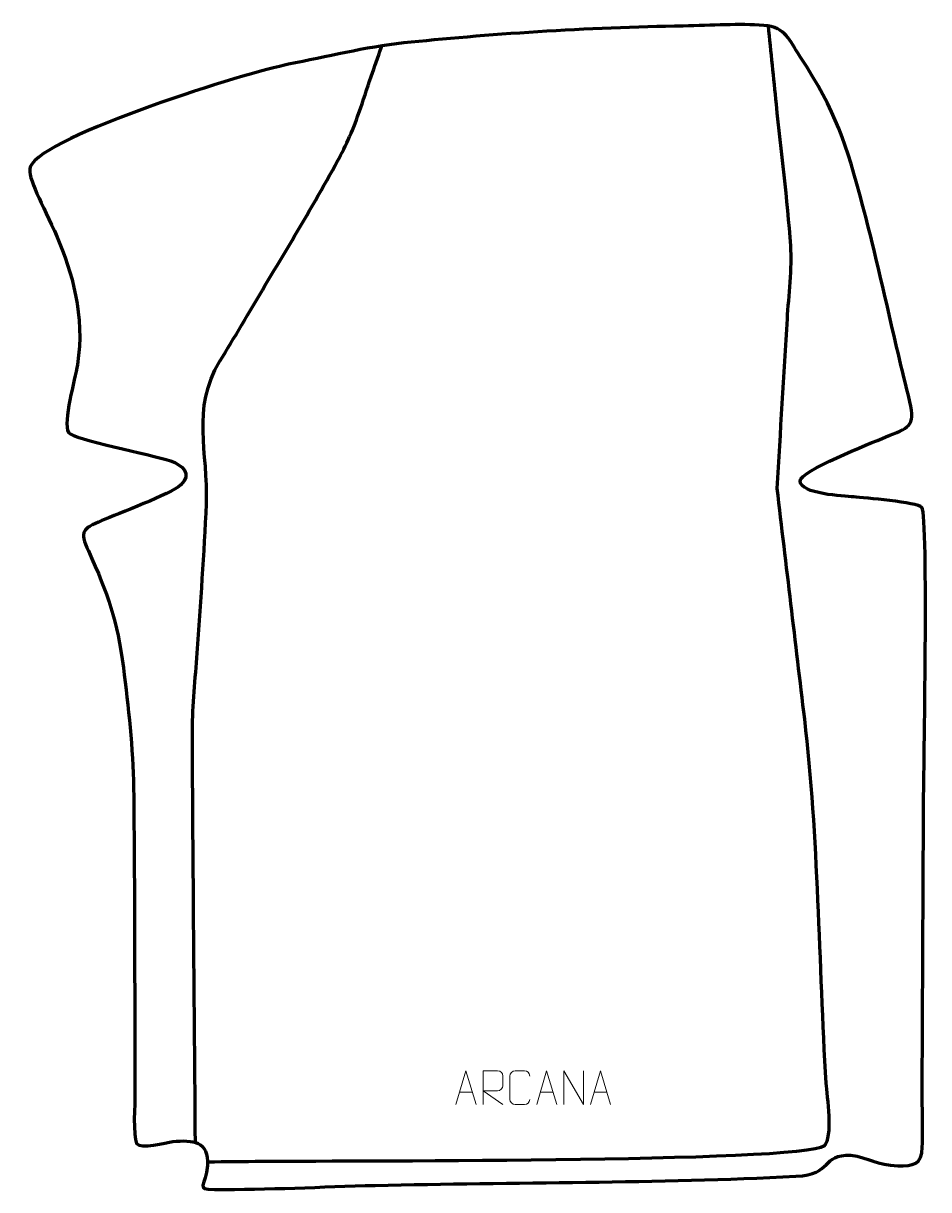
# Model space of a CAD drawing. Header units: millimetres. Extents: x -590 to 83, y -35 to 832.
import ezdxf

# ---------------------------------------------------------------- set-up
doc = ezdxf.new("R2010")
doc.units = ezdxf.units.MM
doc.header["$MEASUREMENT"] = 0
doc.layers.add('layer 2', color=7, linetype='Continuous')
doc.layers.add('layer 3', color=7, linetype='Continuous')

msp = doc.modelspace()

# ---------------------------------------------------------------- linework, layer by layer
at = {"layer": 'layer 2', "color": 142, "lineweight": 158}
for points, knots in [([(-36.551, 830.0263), (-34.5885, 810.685), (-32.6261, 791.3436), (-30.6636, 772.0023), (-30.6636, 772.0023), (-27.1108, 736.9854), (-22.3646, 701.5244), (-19.972, 666.5366), (-19.972, 666.5366), (-18.86, 650.2743), (-21.4694, 629.1379), (-22.4779, 612.3553), (-22.4779, 612.3553), (-25.0044, 570.3105), (-27.5435, 528.2664), (-30.0761, 486.222), (-30.0761, 486.222), (-23.2562, 429.04), (-16.4349, 371.8582), (-9.6165, 314.6761), (-9.6165, 314.6761), (0.7019, 228.1406), (1.1183, 132.4049), (6.2824, 43.9745), (6.2824, 43.9745), (7.0846, 34.5889), (11.882, 3.4685), (4.9053, -2.7109), (4.9053, -2.7109), (-9.3669, -15.352), (-372.737, -13.7841), (-412.6677, -14.2462), (-412.6677, -14.2462), (-426.1769, -14.4026), (-439.686, -14.559), (-453.1952, -14.7154)], [0, 0, 0, 0, 0.1, 0.1, 0.1, 0.1, 0.2, 0.2, 0.2, 0.2, 0.3, 0.3, 0.3, 0.3, 0.4, 0.4, 0.4, 0.4, 0.5, 0.5, 0.5, 0.5, 0.6, 0.6, 0.6, 0.6, 0.7, 0.7, 0.7, 0.7, 0.8, 0.8, 0.8, 0.8, 1, 1, 1, 1]), ([(-462.234, -0.1035), (-462.9887, 102.1172), (-464.0722, 204.3351), (-464.4896, 306.5581), (-464.4896, 306.5581), (-464.4665, 324.7631), (-462.2361, 345.2201), (-460.9389, 363.6165), (-460.9389, 363.6165), (-458.3257, 400.6764), (-455.7046, 437.7034), (-454.0107, 474.8209), (-454.0107, 474.8209), (-452.5434, 513.156), (-465.6456, 545.1998), (-444.0313, 580.8516), (-444.0313, 580.8516), (-438.5356, 589.9166), (-433.1338, 598.5839), (-427.7493, 607.7775), (-427.7493, 607.7775), (-404.7404, 647.0447), (-380.2579, 686.599), (-358.3478, 726.3606), (-358.3478, 726.3606), (-351.0628, 739.5812), (-345.745, 751.1356), (-340.6993, 765.3968), (-340.6993, 765.3968), (-337.5511, 774.3913), (-334.6802, 783.4827), (-331.5765, 792.4954), (-331.5765, 792.4954), (-329.1018, 799.5976), (-326.6259, 806.6994), (-324.154, 813.8026), (-324.154, 813.8026), (-324.154, 813.8026), (-323.6598, 815.2232), (-323.6598, 815.2232)], [0, 0, 0, 0, 0.09090909, 0.09090909, 0.09090909, 0.09090909, 0.18181818, 0.18181818, 0.18181818, 0.18181818, 0.27272727, 0.27272727, 0.27272727, 0.27272727, 0.36363636, 0.36363636, 0.36363636, 0.36363636, 0.45454545, 0.45454545, 0.45454545, 0.45454545, 0.54545455, 0.54545455, 0.54545455, 0.54545455, 0.63636364, 0.63636364, 0.63636364, 0.63636364, 0.72727273, 0.72727273, 0.72727273, 0.72727273, 0.81818182, 0.81818182, 0.81818182, 0.81818182, 1, 1, 1, 1])]:
    msp.add_open_spline(points, degree=3, knots=knots, dxfattribs=at)
at = {"layer": 'layer 2', "color": 250, "lineweight": 9}
for points, knots in [([(-268.5789, 28.1675), (-268.5789, 28.1675), (-261.2079, 53.121), (-261.2079, 53.121), (-261.2079, 53.121), (-261.2079, 53.121), (-253.638, 28.1675), (-253.638, 28.1675)], [0, 0, 0, 0, 0.33333333, 0.33333333, 0.33333333, 0.33333333, 1, 1, 1, 1]), ([(-248.4405, 28.1675), (-248.4405, 28.1675), (-248.4405, 53.121), (-248.4405, 53.121), (-248.4405, 53.121), (-244.8457, 53.121), (-241.2502, 53.121), (-237.655, 53.121), (-237.655, 53.121), (-235.3297, 53.0833), (-233.7724, 51.5933), (-233.7765, 49.2269), (-233.7765, 49.2269), (-233.7769, 47.1914), (-233.7769, 44.132), (-233.7765, 42.096), (-233.7765, 42.096), (-233.783, 40.2205), (-235.5953, 38.2787), (-237.6048, 38.2596), (-237.6048, 38.2596), (-237.6048, 38.2596), (-248.4405, 38.2596), (-248.4405, 38.2596), (-248.4405, 38.2596), (-248.4405, 38.2596), (-233.7858, 28.1675), (-233.7858, 28.1675)], [0, 0, 0, 0, 0.125, 0.125, 0.125, 0.125, 0.25, 0.25, 0.25, 0.25, 0.375, 0.375, 0.375, 0.375, 0.5, 0.5, 0.5, 0.5, 0.625, 0.625, 0.625, 0.625, 0.75, 0.75, 0.75, 0.75, 1, 1, 1, 1]), ([(-213.6854, 31.9852), (-213.8252, 29.6618), (-215.5024, 28.1822), (-217.6501, 28.1714), (-217.6501, 28.1714), (-219.982, 28.1718), (-222.3139, 28.1718), (-224.6454, 28.1714), (-224.6454, 28.1714), (-226.5704, 28.066), (-228.5425, 29.9505), (-228.5313, 31.9678), (-228.5313, 31.9678), (-228.5309, 37.7379), (-228.5309, 43.5076), (-228.5313, 49.2769), (-228.5313, 49.2769), (-228.5271, 51.415), (-226.7804, 53.1342), (-224.628, 53.1207), (-224.628, 53.1207), (-222.3023, 53.1207), (-219.9762, 53.1207), (-217.6501, 53.1207), (-217.6501, 53.1207), (-215.7035, 53.1562), (-213.7121, 51.6647), (-213.6854, 49.2271)], [0, 0, 0, 0, 0.125, 0.125, 0.125, 0.125, 0.25, 0.25, 0.25, 0.25, 0.375, 0.375, 0.375, 0.375, 0.5, 0.5, 0.5, 0.5, 0.625, 0.625, 0.625, 0.625, 0.75, 0.75, 0.75, 0.75, 1, 1, 1, 1]), ([(-208.5789, 28.1675), (-208.5789, 28.1675), (-201.2079, 53.121), (-201.2079, 53.121), (-201.2079, 53.121), (-201.2079, 53.121), (-193.638, 28.1675), (-193.638, 28.1675)], [0, 0, 0, 0, 0.33333333, 0.33333333, 0.33333333, 0.33333333, 1, 1, 1, 1]), ([(-188.4358, 28.1675), (-188.4358, 28.1675), (-188.4358, 53.121), (-188.4358, 53.121), (-188.4358, 53.121), (-188.4358, 53.121), (-173.781, 28.1675), (-173.781, 28.1675), (-173.781, 28.1675), (-173.781, 28.1675), (-173.781, 53.121), (-173.781, 53.121)], [0, 0, 0, 0, 0.25, 0.25, 0.25, 0.25, 0.5, 0.5, 0.5, 0.5, 1, 1, 1, 1]), ([(-168.5789, 28.1675), (-168.5789, 28.1675), (-161.2079, 53.121), (-161.2079, 53.121), (-161.2079, 53.121), (-161.2079, 53.121), (-153.638, 28.1675), (-153.638, 28.1675)], [0, 0, 0, 0, 0.33333333, 0.33333333, 0.33333333, 0.33333333, 1, 1, 1, 1])]:
    msp.add_open_spline(points, degree=3, knots=knots, dxfattribs=at)
for points in [[(-265.8563, 37.4169), (-265.8563, 37.4169), (-256.3606, 37.4169), (-256.3606, 37.4169)], [(-205.8563, 37.4169), (-205.8563, 37.4169), (-196.3606, 37.4169), (-196.3606, 37.4169)], [(-165.8563, 37.4169), (-165.8563, 37.4169), (-156.3606, 37.4169), (-156.3606, 37.4169)]]:
    msp.add_open_spline(points, degree=3, dxfattribs=at)
at = {"layer": 'layer 3', "color": 242, "lineweight": 158}
msp.add_open_spline([(-393.1361, 801.5217), (-364.5702, 806.9988), (-336.286, 814.2848), (-307.3204, 817.3875), (-307.3204, 817.3875), (-249.6161, 823.5686), (-168.6734, 829.0918), (-99.6599, 829.9912), (-99.6599, 829.9912), (-78.2182, 830.2706), (-57.8942, 832.0092), (-39.8472, 830.4383), (-39.8472, 830.4383), (-22.9489, 828.9673), (-21.3537, 819.9984), (-12.7319, 807.0942), (-12.7319, 807.0942), (14.3727, 765.986), (21.1771, 743.0456), (33.9067, 696.1676), (33.9067, 696.1676), (46.7006, 647.97), (56.5776, 599.0426), (68.844, 550.6676), (68.844, 550.6676), (73.6246, 531.8145), (67.0638, 531.4084), (51.053, 524.5664), (51.053, 524.5664), (38.654, 519.2678), (-12.7736, 499.4418), (-12.7374, 491.7364), (-12.7374, 491.7364), (-12.6915, 481.9537), (19.8444, 480.5057), (27.0423, 479.8917), (27.0423, 479.8917), (34.635, 479.1984), (74.4714, 476.0077), (77.8063, 471.9997), (77.8063, 471.9997), (82.7869, 464.471), (79.0746, 273.1233), (78.9761, 252.3846), (78.9761, 252.3846), (78.6506, 183.8714), (78.3254, 115.3581), (78.0001, 46.8449), (78.0001, 46.8449), (77.9439, 30.0722), (78.3186, 13.0778), (78.0666, -3.647), (78.0666, -3.647), (77.8705, -16.6572), (71.3407, -17.6519), (59.8578, -17.3521), (59.8578, -17.3521), (44.3052, -16.9461), (38.247, -11.235), (24.981, -9.5033), (24.981, -9.5033), (2.7766, -8.9024), (12.0738, -23.8417), (-15.9309, -25.2589), (-15.9309, -25.2589), (-118.4276, -30.4461), (-225.5682, -29.6327), (-328.6615, -31.99), (-328.6615, -31.99), (-368.4904, -33.0329), (-408.2637, -35.1784), (-448.1189, -35.0613), (-448.1189, -35.0613), (-463.1365, -35.0041), (-454.1151, -32.2098), (-453.2574, -17.2728), (-453.2574, -17.2728), (-452.2058, 1.0376), (-464.1572, 2.0311), (-479.0293, 0.5446), (-479.0293, 0.5446), (-484.2036, -0.0351), (-502.8954, -5.411), (-506.0073, -0.7596), (-506.0073, -0.7596), (-508.8328, 4.9237), (-507.1634, 28.7466), (-507.1994, 37.0693), (-507.1994, 37.0693), (-507.5213, 112.5757), (-507.2705, 188.1833), (-508.19, 263.6742), (-508.19, 263.6742), (-508.6892, 292.3439), (-512.1634, 324.3612), (-515.7811, 352.9043), (-515.7811, 352.9043), (-520.3138, 387.9771), (-527.2419, 407.7958), (-541.8129, 439.7018), (-541.8129, 439.7018), (-548.6987, 454.7795), (-546.1304, 456.0171), (-531.7877, 462.2987), (-531.7877, 462.2987), (-519.8459, 467.4283), (-480.542, 481.8744), (-473.0977, 488.8745), (-473.0977, 488.8745), (-464.421, 497.0336), (-472.1651, 503.8206), (-480.769, 506.7242), (-480.769, 506.7242), (-495.3546, 511.6467), (-552.9676, 522.4946), (-556.6986, 527.8153), (-556.6986, 527.8153), (-560.8614, 535.5263), (-551.6894, 567.4346), (-549.9887, 578.1532), (-549.9887, 578.1532), (-538.3137, 651.7342), (-590.1547, 708.2805), (-584.9768, 725.3427), (-584.9768, 725.3427), (-575.1812, 748.748), (-421.4614, 796.0908), (-393.1361, 801.5217)], degree=3, knots=[0, 0, 0, 0, 0.03030303, 0.03030303, 0.03030303, 0.03030303, 0.06060606, 0.06060606, 0.06060606, 0.06060606, 0.09090909, 0.09090909, 0.09090909, 0.09090909, 0.12121212, 0.12121212, 0.12121212, 0.12121212, 0.15151515, 0.15151515, 0.15151515, 0.15151515, 0.18181818, 0.18181818, 0.18181818, 0.18181818, 0.21212121, 0.21212121, 0.21212121, 0.21212121, 0.24242424, 0.24242424, 0.24242424, 0.24242424, 0.27272727, 0.27272727, 0.27272727, 0.27272727, 0.3030303, 0.3030303, 0.3030303, 0.3030303, 0.33333333, 0.33333333, 0.33333333, 0.33333333, 0.36363636, 0.36363636, 0.36363636, 0.36363636, 0.39393939, 0.39393939, 0.39393939, 0.39393939, 0.42424242, 0.42424242, 0.42424242, 0.42424242, 0.45454545, 0.45454545, 0.45454545, 0.45454545, 0.48484848, 0.48484848, 0.48484848, 0.48484848, 0.51515152, 0.51515152, 0.51515152, 0.51515152, 0.54545455, 0.54545455, 0.54545455, 0.54545455, 0.57575758, 0.57575758, 0.57575758, 0.57575758, 0.60606061, 0.60606061, 0.60606061, 0.60606061, 0.63636364, 0.63636364, 0.63636364, 0.63636364, 0.66666667, 0.66666667, 0.66666667, 0.66666667, 0.6969697, 0.6969697, 0.6969697, 0.6969697, 0.72727273, 0.72727273, 0.72727273, 0.72727273, 0.75757576, 0.75757576, 0.75757576, 0.75757576, 0.78787879, 0.78787879, 0.78787879, 0.78787879, 0.81818182, 0.81818182, 0.81818182, 0.81818182, 0.84848485, 0.84848485, 0.84848485, 0.84848485, 0.87878788, 0.87878788, 0.87878788, 0.87878788, 0.90909091, 0.90909091, 0.90909091, 0.90909091, 0.93939394, 0.93939394, 0.93939394, 0.93939394, 1, 1, 1, 1], dxfattribs=at)

doc.saveas('drawing.dxf')
